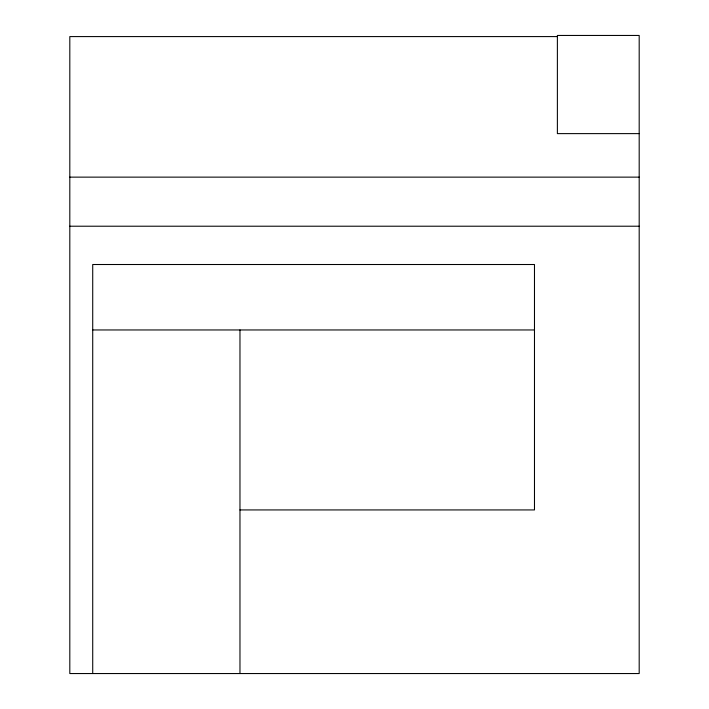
<?xml version="1.0" encoding="UTF-8"?>
<svg xmlns="http://www.w3.org/2000/svg" width="709" height="709" viewBox="0 0 709 709"><rect width="100%" height="100%" fill="white"/><g stroke="black" fill="none" stroke-linecap="round" stroke-linejoin="round"><path stroke-width="1.06" d="M557.221 36.584L69.81 36.584L69.81 673.55L639.19 673.55L639.19 35.45L557.38 35.45L557.38 133.62L639.19 133.62M69.81 177.135L639.19 177.135M69.81 226.215L639.19 226.215M92.719 329.96L534.48 329.96M239.97 509.931L534.48 509.931L534.48 264.51L92.719 264.51L92.719 673.55M239.97 329.96L239.97 673.55"/></g></svg>
